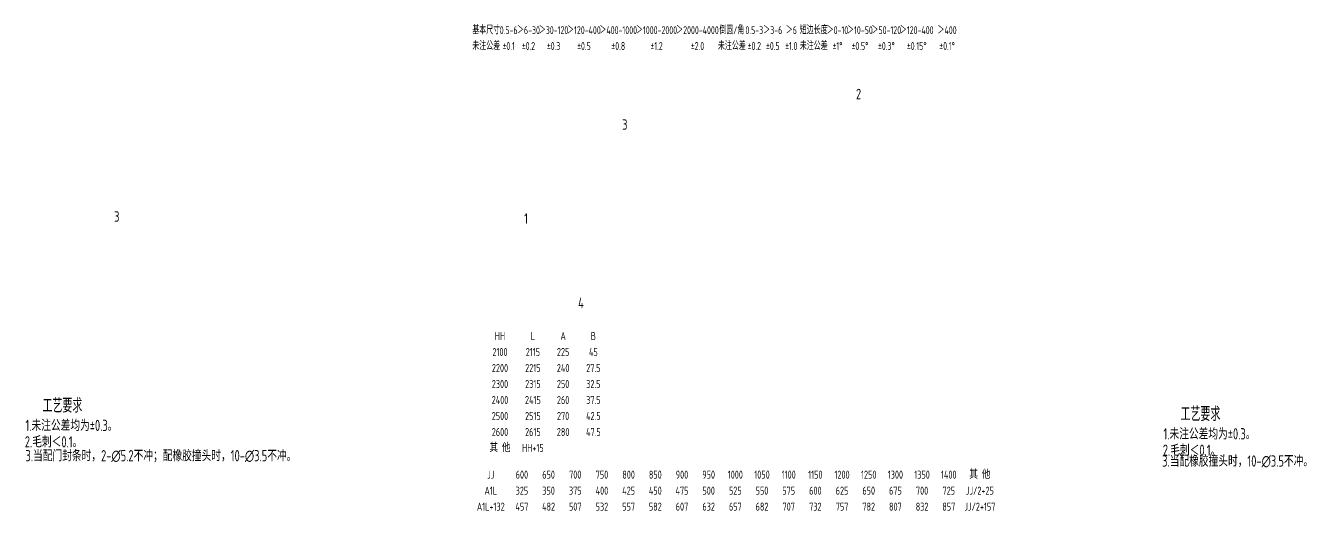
# Model space of a CAD drawing. Header units: inches. Extents: x 14216 to 120088, y -29410 to 23559.
# Drawn here: x 21450 to 25729, y 8767 to 10406 of the extents above; entities that cross this region are included whole.
import ezdxf
from ezdxf.enums import TextEntityAlignment as Align

# ---------------------------------------------------------------- set-up
doc = ezdxf.new("R2010")
doc.units = ezdxf.units.IN
doc.header["$LTSCALE"] = 0.3
doc.header["$MEASUREMENT"] = 0
for name, color, linetype in [('1粗实线', 4, 'Continuous'), ('2', 2, 'Continuous'), ('2细实线', 2, 'Continuous')]:
    doc.layers.add(name, color=color, linetype=linetype)
doc.layers.add('粗实线', color=7, linetype='Continuous', lineweight=30)
doc.styles.add('HZ', font='isocp2.shx', dxfattribs={"width": 0.7, "bigfont": 'hztxt.shx'})

msp = doc.modelspace()

# ---------------------------------------------------------------- texts
at = {"layer": '1粗实线', "color": 4, "style": 'HZ', "width": 0.8}
for s, p in [('2', (24252.063, 10155.919)), ('3', (23463.303, 10053.182)), ('3', (21749.368, 9742.377)), ('1', (23132.697, 9735.805)), ('4', (23314.742, 9450.593))]:
    msp.add_text(s, height=35.64, dxfattribs=at).set_placement(p)
at = {"layer": '2', "style": 'HZ', "width": 0.8}
for s, p in [('HH', (23051.244, 9356.743)), ('L', (23162.244, 9356.743)), ('A', (23264.244, 9356.743)), ('B', (23366.244, 9356.743)), ('2100', (23051.244, 9302.743)), ('2115', (23162.244, 9302.743)), ('225', (23264.244, 9302.743)), ('45', (23366.244, 9302.743)), ('2200', (23051.244, 9248.743)), ('2215', (23162.244, 9248.743)), ('240', (23264.244, 9248.743)), ('27.5', (23366.244, 9248.743)), ('2300', (23051.244, 9194.743)), ('2315', (23162.244, 9194.743)), ('250', (23264.244, 9194.743)), ('32.5', (23366.244, 9194.743)), ('2400', (23051.244, 9140.743)), ('2415', (23162.244, 9140.743)), ('260', (23264.244, 9140.743)), ('37.5', (23366.244, 9140.743)), ('2500', (23051.244, 9086.743)), ('2515', (23162.244, 9086.743)), ('270', (23264.244, 9086.743)), ('42.5', (23366.244, 9086.743)), ('2600', (23051.244, 9032.743)), ('2615', (23162.244, 9032.743)), ('280', (23264.244, 9032.743)), ('47.5', (23366.244, 9032.743)), ('其 他', (23051.244, 8978.743)), ('HH+15', (23162.244, 8978.743))]:
    msp.add_text(s, height=27, dxfattribs=at).set_placement(p, align=Align.MIDDLE_CENTER)
at = {"layer": '2', "color": 6, "style": 'HZ', "width": 0.75}
for s, p in [('1.未注公差均为±0.3。', (21450.413, 9036.003)), ('1.未注公差均为±0.3。', (25289.464, 9007.57)), ('2.毛刺＜0.1。', (21448.267, 8980.608)), ('2.毛刺＜0.1。', (25287.318, 8952.175))]:
    msp.add_text(s, height=38, dxfattribs=at).set_placement(p)
for s, p in [('3.当配门封条时，2-∅5.2不冲；配橡胶撞头时，10-∅3.5不冲。', (21450.499, 8922.419)), ('3.当配橡胶撞头时，10-∅3.5不冲。', (25285.015, 8904.322))]:
    msp.add_text(s, height=38, dxfattribs=at).set_placement(p, align=Align.BOTTOM_LEFT)
at = {"layer": '2细实线', "linetype": 'ByBlock', "style": 'HZ', "width": 0.65}
for s, p in [('基本尺寸', (23004.736, 10389.528)), ('0.5-6', (23080.471, 10389.528)), ('＞6-30', (23147.296, 10389.528)), ('＞30-120', (23231.941, 10389.528)), ('＞120-400', (23334.406, 10389.528)), ('＞400-1000', (23450.236, 10389.528)), ('＞1000-2000', (23579.431, 10389.528)), ('＞2000-4000', (23717.536, 10389.528)), ('倒圆/角', (23833.366, 10389.528)), ('0.5-3', (23909.101, 10389.528)), ('＞3-6', (23971.471, 10389.528)), ('＞6', (24033.841, 10389.528)), ('短边长度', (24109.576, 10389.528)), ('＞0-10', (24189.766, 10389.528)), ('＞10-50', (24265.501, 10389.528)), ('＞50-120', (24354.601, 10389.528)), ('＞120-400', (24457.066, 10389.528)), ('＞400', (24559.531, 10389.528)), ('未注公差', (23004.736, 10336.068)), ('%%p0.1', (23080.471, 10336.068)), ('%%p0.2', (23147.296, 10336.068)), ('%%p0.3', (23231.941, 10336.068)), ('%%p0.5', (23334.406, 10336.068)), ('%%p0.8', (23450.236, 10336.068)), ('%%p1.2', (23579.431, 10336.068)), ('%%p2.0', (23717.536, 10336.068)), ('未注公差', (23833.366, 10336.068)), ('%%p0.2', (23909.101, 10336.068)), ('%%p0.5', (23971.471, 10336.068)), ('%%p1.0', (24033.841, 10336.068)), ('未注公差', (24109.576, 10336.068)), ('%%p1%%d', (24189.766, 10336.068)), ('%%p0.5%%d', (24265.501, 10336.068)), ('%%p0.3%%d', (24354.601, 10336.068)), ('%%p0.15%%d', (24457.066, 10336.068)), ('%%p0.1%%d', (24559.531, 10336.068))]:
    msp.add_text(s, height=26.73, dxfattribs=at).set_placement(p, align=Align.MIDDLE_CENTER)
at = {"layer": '2细实线', "style": 'HZ', "width": 0.8}
for s, p in [('JJ', (23020.186, 8888.652)), ('600', (23125.186, 8888.652)), ('650', (23215.186, 8888.652)), ('700', (23305.186, 8888.652)), ('750', (23395.186, 8888.652)), ('800', (23485.186, 8888.652)), ('850', (23575.186, 8888.652)), ('900', (23665.186, 8888.652)), ('950', (23755.186, 8888.652)), ('1000', (23845.186, 8888.652)), ('1050', (23935.186, 8888.652)), ('1100', (24025.186, 8888.652)), ('1150', (24115.186, 8888.652)), ('1200', (24205.186, 8888.652)), ('1250', (24295.186, 8888.652)), ('1300', (24385.186, 8888.652)), ('1350', (24475.186, 8888.652)), ('1400', (24565.186, 8888.652)), ('其 他', (24670.186, 8888.652)), ('A1L', (23020.186, 8834.652)), ('325', (23125.186, 8834.652)), ('350', (23215.186, 8834.652)), ('375', (23305.186, 8834.652)), ('400', (23395.186, 8834.652)), ('425', (23485.186, 8834.652)), ('450', (23575.186, 8834.652)), ('475', (23665.186, 8834.652)), ('500', (23755.186, 8834.652)), ('525', (23845.186, 8834.652)), ('550', (23935.186, 8834.652)), ('575', (24025.186, 8834.652)), ('600', (24115.186, 8834.652)), ('625', (24205.186, 8834.652)), ('650', (24295.186, 8834.652)), ('675', (24385.186, 8834.652)), ('700', (24475.186, 8834.652)), ('725', (24565.186, 8834.652)), ('JJ/2+25', (24670.186, 8834.652)), ('A1L+132', (23020.186, 8780.652)), ('457', (23125.186, 8780.652)), ('482', (23215.186, 8780.652)), ('507', (23305.186, 8780.652)), ('532', (23395.186, 8780.652)), ('557', (23485.186, 8780.652)), ('582', (23575.186, 8780.652)), ('607', (23665.186, 8780.652)), ('632', (23755.186, 8780.652)), ('657', (23845.186, 8780.652)), ('682', (23935.186, 8780.652)), ('707', (24025.186, 8780.652)), ('732', (24115.186, 8780.652)), ('757', (24205.186, 8780.652)), ('782', (24295.186, 8780.652)), ('807', (24385.186, 8780.652)), ('832', (24475.186, 8780.652)), ('857', (24565.186, 8780.652)), ('JJ/2+157', (24670.186, 8780.652))]:
    msp.add_text(s, height=27, dxfattribs=at).set_placement(p, align=Align.MIDDLE_CENTER)
at = {"layer": '粗实线', "color": 3, "linetype": 'Continuous', "lineweight": -3, "style": 'HZ', "width": 0.7}
for p in [(21507.809, 9097.922), (25346.86, 9069.489)]:
    msp.add_text('工艺要求', height=48, dxfattribs=at).set_placement(p)

doc.saveas('drawing.dxf')
